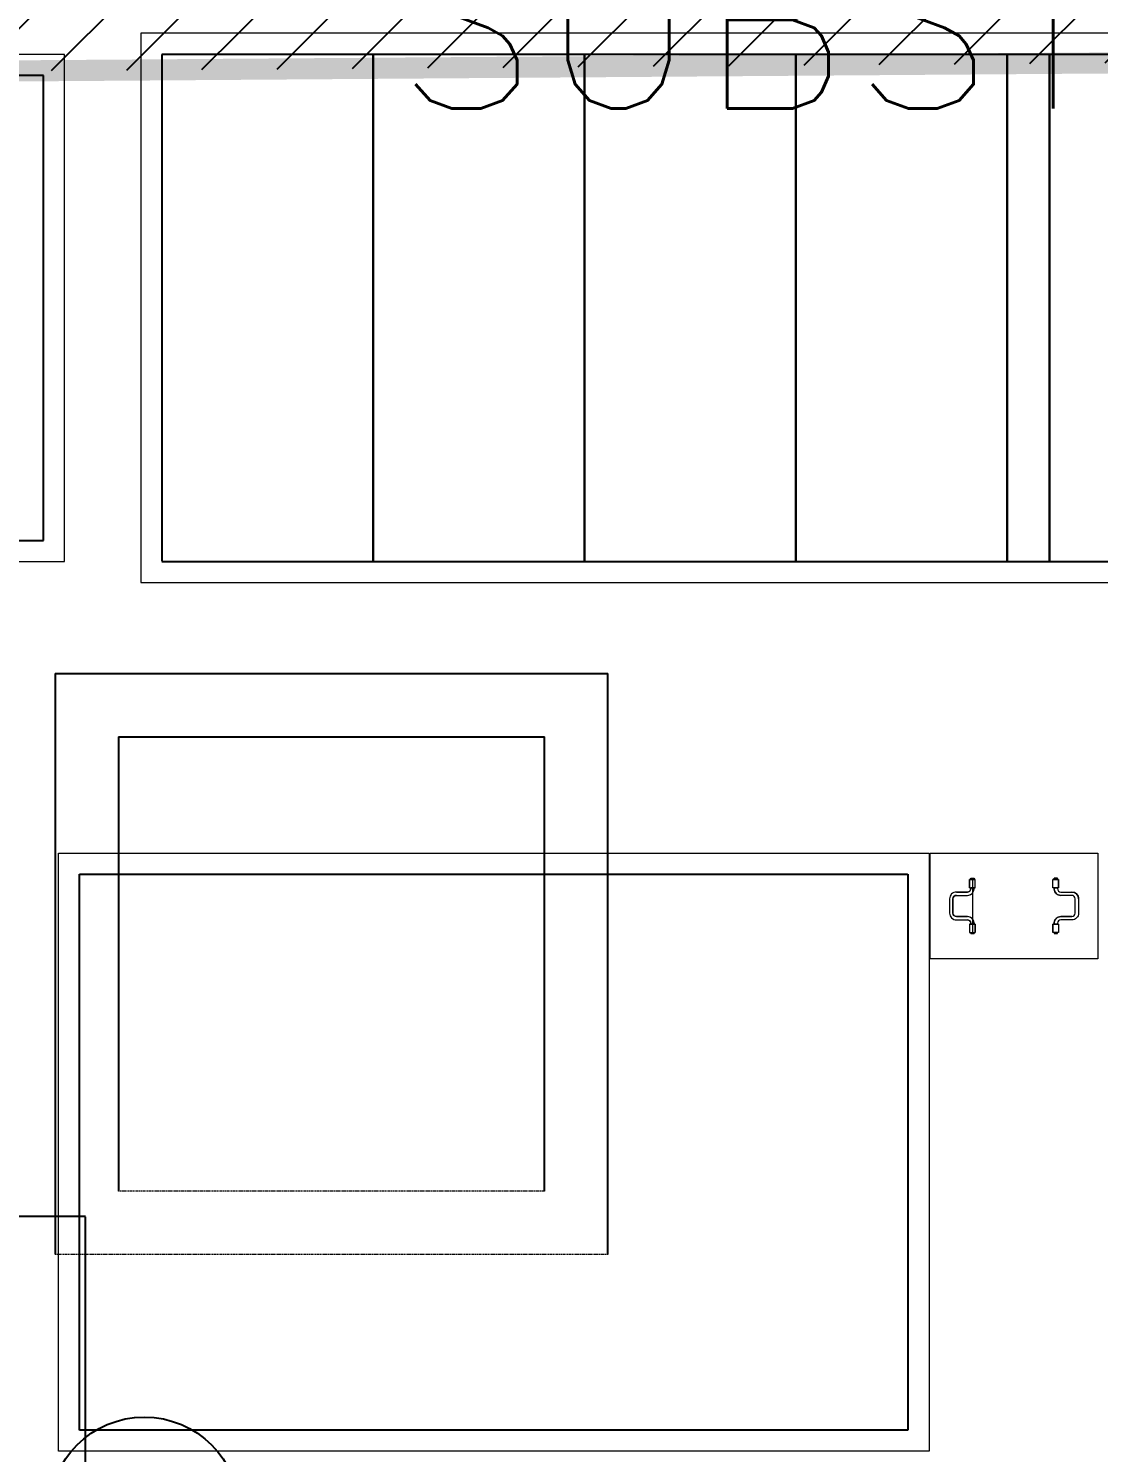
# Model space of a CAD drawing. Header units: inches. Extents: x 65856 to 131389, y 84027 to 134980.
# Drawn here: x 116746 to 121809, y 93594 to 100333 of the extents above; entities that cross this region are included whole.
import ezdxf

# ---------------------------------------------------------------- set-up
doc = ezdxf.new("R2010")
doc.units = ezdxf.units.IN
doc.header["$MEASUREMENT"] = 0
doc.linetypes.add('HIDDEN', pattern=[0.375, 0.25, -0.125])
doc.linetypes.add('HIDDENX2', pattern=[0.75, 0.5, -0.25])
for name, color, linetype in [('71-12459_XREF-T-BLK_A1$0$BORDER', 6, 'Continuous'), ('M-HVAC-EQPM-NEW', 5, 'Continuous'), ('M-X-BKGD', 8, 'Continuous'), ('PIPE FLOOR PLAN', 252, 'Continuous')]:
    doc.layers.add(name, color=color, linetype=linetype)
doc.layers.add('DIM', color=251, linetype='Continuous', lineweight=0)
doc.styles.add('SIMPLEX', font='simplex.shx')

# ---------------------------------------------------------------- blocks, each defined once
blk = doc.blocks.new('123')
at = {"layer": 'DIM', "linetype": 'HIDDENX2', "lineweight": 0, "ltscale": 10}
for p, q in [((-781500.9, -1061511.5), (-784250.9, -1061511.5)), ((-784250.9, -1064126.6), (-784250.9, -1061511.5)), ((-781500.9, -1061511.5), (-784250.9, -1061511.5)), ((-784250.9, -1064126.6), (-784250.9, -1061511.5)), ((-781500.9, -1061511.5), (-781500.9, -1064126.6)), ((-781500.9, -1061511.5), (-781500.9, -1064126.6)), ((-781800.9, -1061811.5), (-783950.9, -1061811.5)), ((-783950.9, -1063826.6), (-783950.9, -1061811.5)), ((-781800.9, -1061811.5), (-781800.9, -1063826.6)), ((-783950.9, -1063826.6), (-781800.9, -1063826.6)), ((-784250.9, -1064126.6), (-781500.9, -1064126.6)), ((-784250.9, -1064126.6), (-781500.9, -1064126.6))]:
    blk.add_line(p, q, dxfattribs=at)
at = {"layer": 'DIM', "linetype": 'Continuous', "lineweight": 0, "ltscale": 10}
for p, q in [((-782566.9, -1065744.1), (-782634.9, -1065744.1)), ((-782566.9, -1065744.1), (-782634.9, -1065744.1)), ((-782566.9, -1065760.1), (-782634.9, -1065760.1)), ((-782566.9, -1065760.1), (-782634.9, -1065760.1)), ((-782726.9, -1065839.1), (-782726.9, -1065865.1)), ((-782686.9, -1065839.1), (-782726.9, -1065839.1)), ((-782726.9, -1065839.1), (-782726.9, -1065865.1)), ((-782686.9, -1065839.1), (-782726.9, -1065839.1)), ((-782686.9, -1065839.1), (-782686.9, -1065865.1)), ((-782686.9, -1065839.1), (-782686.9, -1065865.1)), ((-782666.9, -1065776.1), (-782666.9, -1065828.1)), ((-782666.9, -1065776.1), (-782666.9, -1065828.1)), ((-782650.9, -1065776.1), (-782650.9, -1065828.1)), ((-782650.9, -1065776.1), (-782650.9, -1065828.1)), ((-782550.9, -1065776.1), (-782550.9, -1065828.1)), ((-782550.9, -1065776.1), (-782550.9, -1065828.1)), ((-782534.9, -1065776.1), (-782534.9, -1065828.1)), ((-782534.9, -1065776.1), (-782534.9, -1065828.1)), ((-782514.9, -1065839.1), (-782514.9, -1065865.1)), ((-782514.9, -1065839.1), (-782474.9, -1065839.1)), ((-782514.9, -1065839.1), (-782514.9, -1065865.1)), ((-782514.9, -1065839.1), (-782474.9, -1065839.1)), ((-782474.9, -1065839.1), (-782474.9, -1065865.1)), ((-782474.9, -1065839.1), (-782474.9, -1065865.1)), ((-782731.9, -1065844.1), (-782731.9, -1065860.1)), ((-782726.9, -1065844.1), (-782731.9, -1065844.1)), ((-782731.9, -1065844.1), (-782731.9, -1065860.1)), ((-782726.9, -1065844.1), (-782731.9, -1065844.1)), ((-782469.9, -1065852.1), (-782731.9, -1065852.1)), ((-782469.9, -1065852.1), (-782731.9, -1065852.1)), ((-782726.9, -1065860.1), (-782731.9, -1065860.1)), ((-782726.9, -1065860.1), (-782731.9, -1065860.1)), ((-782686.9, -1065865.1), (-782726.9, -1065865.1)), ((-782686.9, -1065865.1), (-782726.9, -1065865.1)), ((-782682.9, -1065844.1), (-782686.9, -1065844.1)), ((-782682.9, -1065844.1), (-782686.9, -1065844.1)), ((-782682.9, -1065860.1), (-782686.9, -1065860.1)), ((-782682.9, -1065860.1), (-782686.9, -1065860.1)), ((-782518.9, -1065844.1), (-782514.9, -1065844.1)), ((-782518.9, -1065844.1), (-782514.9, -1065844.1)), ((-782514.9, -1065865.1), (-782474.9, -1065865.1)), ((-782514.9, -1065865.1), (-782474.9, -1065865.1)), ((-782474.9, -1065844.1), (-782469.9, -1065844.1)), ((-782474.9, -1065844.1), (-782469.9, -1065844.1)), ((-782474.9, -1065860.1), (-782469.9, -1065860.1)), ((-782474.9, -1065860.1), (-782469.9, -1065860.1)), ((-782469.9, -1065844.1), (-782469.9, -1065860.1)), ((-782469.9, -1065844.1), (-782469.9, -1065860.1)), ((-782731.9, -1066254.4), (-782731.9, -1066238.4)), ((-782726.9, -1066238.4), (-782731.9, -1066238.4)), ((-782731.9, -1066254.4), (-782731.9, -1066238.4)), ((-782726.9, -1066238.4), (-782731.9, -1066238.4)), ((-782726.9, -1066259.4), (-782726.9, -1066233.4)), ((-782686.9, -1066233.4), (-782726.9, -1066233.4)), ((-782726.9, -1066259.4), (-782726.9, -1066233.4)), ((-782686.9, -1066233.4), (-782726.9, -1066233.4)), ((-782686.9, -1066259.4), (-782686.9, -1066233.4)), ((-782686.9, -1066259.4), (-782686.9, -1066233.4)), ((-782682.9, -1066238.4), (-782686.9, -1066238.4)), ((-782682.9, -1066238.4), (-782686.9, -1066238.4)), ((-782518.9, -1066238.4), (-782514.9, -1066238.4)), ((-782518.9, -1066238.4), (-782514.9, -1066238.4)), ((-782514.9, -1066259.4), (-782514.9, -1066233.4)), ((-782514.9, -1066233.4), (-782474.9, -1066233.4)), ((-782514.9, -1066259.4), (-782514.9, -1066233.4)), ((-782514.9, -1066233.4), (-782474.9, -1066233.4)), ((-782474.9, -1066259.4), (-782474.9, -1066233.4)), ((-782474.9, -1066259.4), (-782474.9, -1066233.4)), ((-782474.9, -1066238.4), (-782469.9, -1066238.4)), ((-782474.9, -1066238.4), (-782469.9, -1066238.4)), ((-782469.9, -1066254.4), (-782469.9, -1066238.4)), ((-782469.9, -1066254.4), (-782469.9, -1066238.4)), ((-782686.9, -1066259.4), (-782726.9, -1066259.4)), ((-782686.9, -1066259.4), (-782726.9, -1066259.4)), ((-782682.9, -1066254.4), (-782686.9, -1066254.4)), ((-782682.9, -1066254.4), (-782686.9, -1066254.4)), ((-782666.9, -1066322.4), (-782666.9, -1066270.4)), ((-782666.9, -1066322.4), (-782666.9, -1066270.4)), ((-782650.9, -1066322.4), (-782650.9, -1066270.4)), ((-782650.9, -1066322.4), (-782650.9, -1066270.4)), ((-782514.9, -1066259.4), (-782474.9, -1066259.4)), ((-782514.9, -1066259.4), (-782474.9, -1066259.4)), ((-782474.9, -1066254.4), (-782469.9, -1066254.4)), ((-782474.9, -1066254.4), (-782469.9, -1066254.4))]:
    blk.add_line(p, q, dxfattribs=at)
at = {"layer": 'DIM', "linetype": 'HIDDENX2', "lineweight": 0, "ltscale": 10}
for points in [[(-784070.9, -1061655.8), (-784070.9, -1053460.3), (-785922.9, -1053460.3), (-785922.9, -1061655.8)], [(-784070.9, -1061655.8), (-784070.9, -1053460.3), (-785922.9, -1053460.3), (-785922.9, -1061655.8)], [(-778670.9, -1061456.2), (-778670.9, -1059256.2), (-780870.9, -1059256.2), (-780870.9, -1061456.2)], [(-778670.9, -1061456.2), (-778670.9, -1059256.2), (-780870.9, -1059256.2), (-780870.9, -1061456.2)], [(-782450.9, -1061627.1), (-782450.9, -1065547.1), (-785080.9, -1065547.1), (-785080.9, -1061627.1)], [(-782450.9, -1061627.1), (-782450.9, -1065547.1), (-785080.9, -1065547.1), (-785080.9, -1061627.1)], [(-780970.9, -1063016.2), (-778570.9, -1063016.2), (-778570.9, -1062016.2), (-780970.9, -1062016.2)], [(-780970.9, -1063016.2), (-778570.9, -1063016.2), (-778570.9, -1062016.2), (-780970.9, -1062016.2)], [(-780970.9, -1064016.2), (-778570.9, -1064016.2), (-778570.9, -1063016.2), (-780970.9, -1063016.2)], [(-780970.9, -1064016.2), (-778570.9, -1064016.2), (-778570.9, -1063016.2), (-780970.9, -1063016.2)], [(-780970.9, -1065016.2), (-778570.9, -1065016.2), (-778570.9, -1064016.2), (-780970.9, -1064016.2)], [(-780970.9, -1065016.2), (-778570.9, -1065016.2), (-778570.9, -1064016.2), (-780970.9, -1064016.2)], [(-778570.9, -1066016.2), (-778570.9, -1065016.2), (-780970.9, -1065016.2), (-780970.9, -1066016.2)], [(-778570.9, -1066016.2), (-778570.9, -1065016.2), (-780970.9, -1065016.2), (-780970.9, -1066016.2)], [(-778570.9, -1066216.2), (-778570.9, -1066016.2), (-780970.9, -1066016.2), (-780970.9, -1066216.2)], [(-778570.9, -1066216.2), (-778570.9, -1066016.2), (-780970.9, -1066016.2), (-780970.9, -1066216.2)], [(-778570.9, -1067216.2), (-778570.9, -1066216.2), (-780970.9, -1066216.2), (-780970.9, -1067216.2)], [(-778570.9, -1067216.2), (-778570.9, -1066216.2), (-780970.9, -1066216.2), (-780970.9, -1067216.2)]]:
    blk.add_lwpolyline(points, close=True, dxfattribs=at)
at = {"layer": 'DIM', "lineweight": 0}
for points in [[(-778570.9, -1061556.2), (-778570.9, -1059156.2), (-780970.9, -1059156.2), (-780970.9, -1061556.2)], [(-778570.9, -1061556.2), (-778570.9, -1059156.2), (-780970.9, -1059156.2), (-780970.9, -1061556.2)], [(-782350.9, -1061527.1), (-782350.9, -1065647.1), (-785180.9, -1065647.1), (-785180.9, -1061527.1)], [(-782350.9, -1061527.1), (-782350.9, -1065647.1), (-785180.9, -1065647.1), (-785180.9, -1061527.1)], [(-778470.9, -1071516.2), (-778470.9, -1070239.2), (-778470.9, -1070239.2), (-778470.9, -1069739.2), (-778470.9, -1069739.2), (-778470.9, -1067488.2), (-778471, -1067488.2), (-778471, -1066988.2), (-778470.9, -1066988.2), (-778470.9, -1061916.2), (-781070.9, -1061916.2), (-781070.9, -1071516.2)], [(-778470.9, -1071516.2), (-778470.9, -1070239.2), (-778470.9, -1070239.2), (-778470.9, -1069739.2), (-778470.9, -1069739.2), (-778470.9, -1067488.2), (-778471, -1067488.2), (-778471, -1066988.2), (-778470.9, -1066988.2), (-778470.9, -1061916.2), (-781070.9, -1061916.2), (-781070.9, -1071516.2)], [(-782350.9, -1065652.1), (-782350.9, -1066446.4), (-782850.9, -1066446.4), (-782850.9, -1065652.1)], [(-782350.9, -1065652.1), (-782350.9, -1066446.4), (-782850.9, -1066446.4), (-782850.9, -1065652.1)]]:
    blk.add_lwpolyline(points, close=True, dxfattribs=at)
at = {"layer": 'DIM', "linetype": 'Continuous', "lineweight": 0, "ltscale": 10}
for points in [[(-782566.9, -1065744.1), (-782634.9, -1065744.1, 0.414214), (-782666.9, -1065776.1), (-782666.9, -1065828.1, -0.414214), (-782682.9, -1065844.1), (-782686.9, -1065844.1), (-782686.9, -1065859.9, 0.451416), (-782650.9, -1065828.1), (-782650.9, -1065776.1, -0.414214), (-782634.9, -1065760.1), (-782566.9, -1065760.1, -0.414214), (-782550.9, -1065776.1), (-782550.9, -1065828.1, 0.451416), (-782514.9, -1065859.9), (-782514.9, -1065844.1), (-782518.9, -1065844.1, -0.414214), (-782534.9, -1065828.1), (-782534.9, -1065776.1, 0.414214)], [(-782566.9, -1065744.1), (-782634.9, -1065744.1, 0.414214), (-782666.9, -1065776.1), (-782666.9, -1065828.1, -0.414214), (-782682.9, -1065844.1), (-782686.9, -1065844.1), (-782686.9, -1065859.9, 0.451416), (-782650.9, -1065828.1), (-782650.9, -1065776.1, -0.414214), (-782634.9, -1065760.1), (-782566.9, -1065760.1, -0.414214), (-782550.9, -1065776.1), (-782550.9, -1065828.1, 0.451416), (-782514.9, -1065859.9), (-782514.9, -1065844.1), (-782518.9, -1065844.1, -0.414214), (-782534.9, -1065828.1), (-782534.9, -1065776.1, 0.414214)], [(-782566.9, -1066354.4), (-782634.9, -1066354.4, -0.414214), (-782666.9, -1066322.4), (-782666.9, -1066270.4, 0.414214), (-782682.9, -1066254.4), (-782686.9, -1066254.4), (-782686.9, -1066238.6, -0.451416), (-782650.9, -1066270.4), (-782650.9, -1066322.4, 0.414214), (-782634.9, -1066338.4), (-782566.9, -1066338.4, 0.414214), (-782550.9, -1066322.4), (-782550.9, -1066270.4, -0.451416), (-782514.9, -1066238.6), (-782514.9, -1066254.4), (-782518.9, -1066254.4, 0.414214), (-782534.9, -1066270.4), (-782534.9, -1066322.4, -0.414214)], [(-782566.9, -1066354.4), (-782634.9, -1066354.4, -0.414214), (-782666.9, -1066322.4), (-782666.9, -1066270.4, 0.414214), (-782682.9, -1066254.4), (-782686.9, -1066254.4), (-782686.9, -1066238.6, -0.451416), (-782650.9, -1066270.4), (-782650.9, -1066322.4, 0.414214), (-782634.9, -1066338.4), (-782566.9, -1066338.4, 0.414214), (-782550.9, -1066322.4), (-782550.9, -1066270.4, -0.451416), (-782514.9, -1066238.6), (-782514.9, -1066254.4), (-782518.9, -1066254.4, 0.414214), (-782534.9, -1066270.4), (-782534.9, -1066322.4, -0.414214)]]:
    blk.add_lwpolyline(points, format="xyb", close=True, dxfattribs=at)
for points in [[(-782686.9, -1065839.1), (-782726.9, -1065839.1), (-782726.9, -1065865.1), (-782686.9, -1065865.1)], [(-782686.9, -1065839.1), (-782726.9, -1065839.1), (-782726.9, -1065865.1), (-782686.9, -1065865.1)], [(-782474.9, -1065839.1), (-782514.9, -1065839.1), (-782514.9, -1065865.1), (-782474.9, -1065865.1)], [(-782474.9, -1065839.1), (-782514.9, -1065839.1), (-782514.9, -1065865.1), (-782474.9, -1065865.1)], [(-782731.9, -1065844.1), (-782726.9, -1065844.1), (-782726.9, -1065860.1), (-782731.9, -1065860.1)], [(-782731.9, -1065844.1), (-782726.9, -1065844.1), (-782726.9, -1065860.1), (-782731.9, -1065860.1)], [(-782474.9, -1065844.1), (-782469.9, -1065844.1), (-782469.9, -1065860.1), (-782474.9, -1065860.1)], [(-782474.9, -1065844.1), (-782469.9, -1065844.1), (-782469.9, -1065860.1), (-782474.9, -1065860.1)], [(-782731.9, -1066254.4), (-782726.9, -1066254.4), (-782726.9, -1066238.4), (-782731.9, -1066238.4)], [(-782731.9, -1066254.4), (-782726.9, -1066254.4), (-782726.9, -1066238.4), (-782731.9, -1066238.4)], [(-782686.9, -1066259.4), (-782726.9, -1066259.4), (-782726.9, -1066233.4), (-782686.9, -1066233.4)], [(-782686.9, -1066259.4), (-782726.9, -1066259.4), (-782726.9, -1066233.4), (-782686.9, -1066233.4)], [(-782474.9, -1066259.4), (-782514.9, -1066259.4), (-782514.9, -1066233.4), (-782474.9, -1066233.4)], [(-782474.9, -1066259.4), (-782514.9, -1066259.4), (-782514.9, -1066233.4), (-782474.9, -1066233.4)], [(-782474.9, -1066254.4), (-782469.9, -1066254.4), (-782469.9, -1066238.4), (-782474.9, -1066238.4)], [(-782474.9, -1066254.4), (-782469.9, -1066254.4), (-782469.9, -1066238.4), (-782474.9, -1066238.4)]]:
    blk.add_lwpolyline(points, close=True, dxfattribs=at)
for centre, radius, start, end in [((-782634.9, -1065776.1), 32, 90, 180), ((-782634.9, -1065776.1), 32, 90, 180), ((-782634.9, -1065776.1), 16, 90, 180), ((-782634.9, -1065776.1), 16, 90, 180), ((-782566.9, -1065776.1), 32, 0, 90), ((-782566.9, -1065776.1), 32, 0, 90), ((-782566.9, -1065776.1), 16, 0, 90), ((-782566.9, -1065776.1), 16, 0, 90), ((-782682.9, -1065828.1), 16, 270, 0), ((-782682.9, -1065828.1), 32, 270, 0), ((-782682.9, -1065828.1), 16, 270, 0), ((-782682.9, -1065828.1), 32, 270, 0), ((-782518.9, -1065828.1), 32, 180, 270), ((-782518.9, -1065828.1), 32, 180, 270), ((-782518.9, -1065828.1), 16, 180, 270), ((-782518.9, -1065828.1), 16, 180, 270), ((-782682.9, -1066270.4), 32, 0, 90), ((-782682.9, -1066270.4), 32, 0, 90), ((-782518.9, -1066270.4), 32, 90, 180), ((-782518.9, -1066270.4), 32, 90, 180), ((-782682.9, -1066270.4), 16, 0, 90), ((-782682.9, -1066270.4), 16, 0, 90), ((-782566.9, -1066322.4), 32, 270, 0), ((-782566.9, -1066322.4), 32, 270, 0)]:
    blk.add_arc(centre, radius, start, end, dxfattribs=at)
at = {"layer": 'PIPE FLOOR PLAN', "color": 8}
blk.add_circle((-785469.6, -1061933.5), 450, dxfattribs=at)

msp = doc.modelspace()

# ---------------------------------------------------------------- hatches: boundary and pattern name
at = {"layer": 'M-HVAC-EQPM-NEW'}
h = msp.add_hatch(dxfattribs=at)
h.set_pattern_fill('ANSI31', color=8, scale=2000)
h.set_pattern_definition([(45, (-70994.24, -96907.33), (-176.7767, 176.7767), [])])
h.paths.add_polyline_path([(113332, 112105.4), (128502.5, 112216.3), (128502.5, 109594.2), (128492, 100218.8), (113321.5, 100107.9)])

# ---------------------------------------------------------------- linework, layer by layer
at = {"layer": '71-12459_XREF-T-BLK_A1$0$BORDER', "color": 1, "linetype": 'HIDDEN', "ltscale": 30, "const_width": 100, "flags": 128}
msp.add_lwpolyline([(113332, 112105.4), (128502.5, 112216.3), (128502.5, 109594.2), (128502.5, 109594.2), (128492, 100218.8), (113321.5, 100107.9)], close=True, dxfattribs=at)
at = {"layer": 'M-X-BKGD', "color": 8, "linetype": 'HIDDEN', "ltscale": 10}
for p, q in [((116872.1, 97280.8), (116872.1, 94530.8)), ((116872.1, 97280.8), (119487.2, 97280.8)), ((116872.1, 97280.8), (116872.1, 94530.8)), ((116872.1, 97280.8), (119487.2, 97280.8)), ((119487.2, 94530.8), (119487.2, 97280.8)), ((119487.2, 94530.8), (119487.2, 97280.8)), ((117172.1, 96980.8), (119187.2, 96980.8)), ((117172.1, 96980.8), (117172.1, 94830.8)), ((119187.2, 94830.8), (119187.2, 96980.8))]:
    msp.add_line(p, q, dxfattribs=at)
at = {"layer": 'M-X-BKGD', "color": 8, "linetype": 'Continuous', "lineweight": 0, "ltscale": 10}
for p, q in [((121199.7, 96306.8), (121225.7, 96306.8)), ((121199.7, 96266.8), (121199.7, 96306.8)), ((121199.7, 96306.8), (121225.7, 96306.8)), ((121199.7, 96266.8), (121199.7, 96306.8)), ((121204.7, 96311.8), (121220.7, 96311.8)), ((121204.7, 96306.8), (121204.7, 96311.8)), ((121204.7, 96311.8), (121220.7, 96311.8)), ((121204.7, 96306.8), (121204.7, 96311.8)), ((121212.7, 96311.8), (121212.7, 96049.8)), ((121212.7, 96311.8), (121212.7, 96049.8)), ((121220.7, 96306.8), (121220.7, 96311.8)), ((121220.7, 96306.8), (121220.7, 96311.8)), ((121225.7, 96266.8), (121225.7, 96306.8)), ((121225.7, 96266.8), (121225.7, 96306.8)), ((121620, 96306.8), (121594, 96306.8)), ((121594, 96266.8), (121594, 96306.8)), ((121620, 96306.8), (121594, 96306.8)), ((121594, 96266.8), (121594, 96306.8)), ((121615, 96311.8), (121599, 96311.8)), ((121599, 96306.8), (121599, 96311.8)), ((121615, 96311.8), (121599, 96311.8)), ((121599, 96306.8), (121599, 96311.8)), ((121615, 96306.8), (121615, 96311.8)), ((121615, 96306.8), (121615, 96311.8)), ((121620, 96266.8), (121620, 96306.8)), ((121620, 96266.8), (121620, 96306.8)), ((121136.7, 96246.8), (121188.7, 96246.8)), ((121136.7, 96246.8), (121188.7, 96246.8)), ((121199.7, 96266.8), (121225.7, 96266.8)), ((121199.7, 96266.8), (121225.7, 96266.8)), ((121204.7, 96262.8), (121204.7, 96266.8)), ((121204.7, 96262.8), (121204.7, 96266.8)), ((121620, 96266.8), (121594, 96266.8)), ((121620, 96266.8), (121594, 96266.8)), ((121599, 96262.8), (121599, 96266.8)), ((121599, 96262.8), (121599, 96266.8)), ((121104.7, 96214.8), (121104.7, 96146.8)), ((121104.7, 96214.8), (121104.7, 96146.8)), ((121120.7, 96214.8), (121120.7, 96146.8)), ((121120.7, 96214.8), (121120.7, 96146.8)), ((121136.7, 96230.8), (121188.7, 96230.8)), ((121136.7, 96230.8), (121188.7, 96230.8)), ((121136.7, 96130.8), (121188.7, 96130.8)), ((121136.7, 96130.8), (121188.7, 96130.8)), ((121136.7, 96114.8), (121188.7, 96114.8)), ((121136.7, 96114.8), (121188.7, 96114.8)), ((121204.7, 96098.8), (121204.7, 96094.8)), ((121204.7, 96098.8), (121204.7, 96094.8)), ((121220.7, 96098.8), (121220.7, 96094.8)), ((121220.7, 96098.8), (121220.7, 96094.8)), ((121599, 96098.8), (121599, 96094.8)), ((121599, 96098.8), (121599, 96094.8)), ((121615, 96098.8), (121615, 96094.8)), ((121615, 96098.8), (121615, 96094.8)), ((121683, 96130.8), (121631, 96130.8)), ((121683, 96130.8), (121631, 96130.8)), ((121683, 96114.8), (121631, 96114.8)), ((121683, 96114.8), (121631, 96114.8)), ((121199.7, 96094.8), (121225.7, 96094.8)), ((121199.7, 96094.8), (121199.7, 96054.8)), ((121199.7, 96094.8), (121225.7, 96094.8)), ((121199.7, 96094.8), (121199.7, 96054.8)), ((121199.7, 96054.8), (121225.7, 96054.8)), ((121199.7, 96054.8), (121225.7, 96054.8)), ((121204.7, 96054.8), (121204.7, 96049.8)), ((121204.7, 96054.8), (121204.7, 96049.8)), ((121204.7, 96049.8), (121220.7, 96049.8)), ((121204.7, 96049.8), (121220.7, 96049.8)), ((121220.7, 96054.8), (121220.7, 96049.8)), ((121220.7, 96054.8), (121220.7, 96049.8)), ((121225.7, 96094.8), (121225.7, 96054.8)), ((121225.7, 96094.8), (121225.7, 96054.8)), ((121620, 96094.8), (121594, 96094.8)), ((121594, 96094.8), (121594, 96054.8)), ((121620, 96094.8), (121594, 96094.8)), ((121594, 96094.8), (121594, 96054.8)), ((121620, 96054.8), (121594, 96054.8)), ((121620, 96054.8), (121594, 96054.8)), ((121599, 96054.8), (121599, 96049.8)), ((121599, 96054.8), (121599, 96049.8)), ((121615, 96049.8), (121599, 96049.8)), ((121615, 96049.8), (121599, 96049.8)), ((121620, 96094.8), (121620, 96054.8)), ((121620, 96094.8), (121620, 96054.8))]:
    msp.add_line(p, q, dxfattribs=at)
at = {"layer": 'M-X-BKGD', "color": 8, "linetype": 'HIDDENX2', "lineweight": 0, "ltscale": 10}
for p, q in [((119187.2, 94830.8), (117172.1, 94830.8)), ((119487.2, 94530.8), (116872.1, 94530.8)), ((119487.2, 94530.8), (116872.1, 94530.8))]:
    msp.add_line(p, q, dxfattribs=at)
at = {"layer": 'M-X-BKGD', "color": 251, "linetype": 'Continuous', "lineweight": 0, "ltscale": 10, "true_color": 0x636466}
msp.add_lwpolyline([(126876.8, 100310.8), (125599.8, 100310.8), (125599.8, 100310.8), (125099.8, 100310.8), (125099.8, 100310.8), (122848.8, 100310.8), (122848.8, 100310.7), (122348.8, 100310.7), (122348.8, 100310.8), (117276.8, 100310.8), (117276.8, 97710.8), (126876.8, 97710.8)], close=True, dxfattribs=at)
msp.add_lwpolyline([(126876.8, 100310.8), (125599.8, 100310.8), (125599.8, 100310.8), (125099.8, 100310.8), (125099.8, 100310.8), (122848.8, 100310.8), (122848.8, 100310.7), (122348.8, 100310.7), (122348.8, 100310.8), (117276.8, 100310.8), (117276.8, 97710.8), (126876.8, 97710.8)], close=True, dxfattribs=at)
at = {"layer": 'M-X-BKGD', "color": 8, "linetype": 'Continuous', "lineweight": 0, "ltscale": 10}
for points in [[(116916.8, 100210.8), (114516.8, 100210.8), (114516.8, 97810.8), (116916.8, 97810.8)], [(116916.8, 100210.8), (114516.8, 100210.8), (114516.8, 97810.8), (116916.8, 97810.8)], [(116887.7, 96430.8), (121007.7, 96430.8), (121007.7, 93600.8), (116887.7, 93600.8)], [(116887.7, 96430.8), (121007.7, 96430.8), (121007.7, 93600.8), (116887.7, 93600.8)], [(121012.7, 96430.8), (121807, 96430.8), (121807, 95930.8), (121012.7, 95930.8)], [(121012.7, 96430.8), (121807, 96430.8), (121807, 95930.8), (121012.7, 95930.8)], [(121199.7, 96306.8), (121199.7, 96266.8), (121225.7, 96266.8), (121225.7, 96306.8)], [(121199.7, 96306.8), (121199.7, 96266.8), (121225.7, 96266.8), (121225.7, 96306.8)], [(121204.7, 96306.8), (121204.7, 96311.8), (121220.7, 96311.8), (121220.7, 96306.8)], [(121204.7, 96306.8), (121204.7, 96311.8), (121220.7, 96311.8), (121220.7, 96306.8)], [(121620, 96306.8), (121620, 96266.8), (121594, 96266.8), (121594, 96306.8)], [(121620, 96306.8), (121620, 96266.8), (121594, 96266.8), (121594, 96306.8)], [(121615, 96306.8), (121615, 96311.8), (121599, 96311.8), (121599, 96306.8)], [(121615, 96306.8), (121615, 96311.8), (121599, 96311.8), (121599, 96306.8)], [(121199.7, 96094.8), (121199.7, 96054.8), (121225.7, 96054.8), (121225.7, 96094.8)], [(121199.7, 96094.8), (121199.7, 96054.8), (121225.7, 96054.8), (121225.7, 96094.8)], [(121204.7, 96049.8), (121204.7, 96054.8), (121220.7, 96054.8), (121220.7, 96049.8)], [(121204.7, 96049.8), (121204.7, 96054.8), (121220.7, 96054.8), (121220.7, 96049.8)], [(121620, 96094.8), (121620, 96054.8), (121594, 96054.8), (121594, 96094.8)], [(121620, 96094.8), (121620, 96054.8), (121594, 96054.8), (121594, 96094.8)], [(121615, 96049.8), (121615, 96054.8), (121599, 96054.8), (121599, 96049.8)], [(121615, 96049.8), (121615, 96054.8), (121599, 96054.8), (121599, 96049.8)]]:
    msp.add_lwpolyline(points, close=True, dxfattribs=at)
at = {"layer": 'M-X-BKGD', "color": 8, "linetype": 'HIDDEN', "ltscale": 10}
for points in [[(118376.8, 97810.8), (118376.8, 100210.8), (117376.8, 100210.8), (117376.8, 97810.8)], [(118376.8, 97810.8), (118376.8, 100210.8), (117376.8, 100210.8), (117376.8, 97810.8)], [(116816.8, 100110.8), (114616.8, 100110.8), (114616.8, 97910.8), (116816.8, 97910.8)], [(116987.7, 96330.8), (120907.7, 96330.8), (120907.7, 93700.8), (116987.7, 93700.8)], [(117016.4, 94710.8), (108820.9, 94710.8), (108820.9, 92858.8), (117016.4, 92858.8)], [(117016.4, 94710.8), (108820.9, 94710.8), (108820.9, 92858.8), (117016.4, 92858.8)]]:
    msp.add_lwpolyline(points, close=True, dxfattribs=at)
at = {"layer": 'M-X-BKGD', "color": 251, "linetype": 'HIDDEN', "ltscale": 10, "true_color": 0x636466}
for points in [[(119376.8, 97810.8), (119376.8, 100210.8), (118376.8, 100210.8), (118376.8, 97810.8)], [(119376.8, 97810.8), (119376.8, 100210.8), (118376.8, 100210.8), (118376.8, 97810.8)], [(120376.8, 97810.8), (120376.8, 100210.8), (119376.8, 100210.8), (119376.8, 97810.8)], [(120376.8, 97810.8), (120376.8, 100210.8), (119376.8, 100210.8), (119376.8, 97810.8)], [(121376.8, 100210.8), (120376.8, 100210.8), (120376.8, 97810.8), (121376.8, 97810.8)], [(121376.8, 100210.8), (120376.8, 100210.8), (120376.8, 97810.8), (121376.8, 97810.8)], [(121576.8, 100210.8), (121376.8, 100210.8), (121376.8, 97810.8), (121576.8, 97810.8)], [(121576.8, 100210.8), (121376.8, 100210.8), (121376.8, 97810.8), (121576.8, 97810.8)], [(122576.8, 100210.8), (121576.8, 100210.8), (121576.8, 97810.8), (122576.8, 97810.8)], [(122576.8, 100210.8), (121576.8, 100210.8), (121576.8, 97810.8), (122576.8, 97810.8)]]:
    msp.add_lwpolyline(points, close=True, dxfattribs=at)
at = {"layer": 'M-X-BKGD', "color": 8, "linetype": 'Continuous', "lineweight": 0, "ltscale": 10}
for points in [[(121104.7, 96214.8), (121104.7, 96146.8, 0.414214), (121136.7, 96114.8), (121188.7, 96114.8, -0.414214), (121204.7, 96098.8), (121204.7, 96094.8), (121220.5, 96094.8, 0.451416), (121188.7, 96130.8), (121136.7, 96130.8, -0.414214), (121120.7, 96146.8), (121120.7, 96214.8, -0.414214), (121136.7, 96230.8), (121188.7, 96230.8, 0.451416), (121220.5, 96266.8), (121204.7, 96266.8), (121204.7, 96262.8, -0.414214), (121188.7, 96246.8), (121136.7, 96246.8, 0.414214)], [(121104.7, 96214.8), (121104.7, 96146.8, 0.414214), (121136.7, 96114.8), (121188.7, 96114.8, -0.414214), (121204.7, 96098.8), (121204.7, 96094.8), (121220.5, 96094.8, 0.451416), (121188.7, 96130.8), (121136.7, 96130.8, -0.414214), (121120.7, 96146.8), (121120.7, 96214.8, -0.414214), (121136.7, 96230.8), (121188.7, 96230.8, 0.451416), (121220.5, 96266.8), (121204.7, 96266.8), (121204.7, 96262.8, -0.414214), (121188.7, 96246.8), (121136.7, 96246.8, 0.414214)], [(121715, 96214.8), (121715, 96146.8, -0.414214), (121683, 96114.8), (121631, 96114.8, 0.414214), (121615, 96098.8), (121615, 96094.8), (121599.2, 96094.8, -0.451416), (121631, 96130.8), (121683, 96130.8, 0.414214), (121699, 96146.8), (121699, 96214.8, 0.414214), (121683, 96230.8), (121631, 96230.8, -0.451416), (121599.2, 96266.8), (121615, 96266.8), (121615, 96262.8, 0.414214), (121631, 96246.8), (121683, 96246.8, -0.414214)], [(121715, 96214.8), (121715, 96146.8, -0.414214), (121683, 96114.8), (121631, 96114.8, 0.414214), (121615, 96098.8), (121615, 96094.8), (121599.2, 96094.8, -0.451416), (121631, 96130.8), (121683, 96130.8, 0.414214), (121699, 96146.8), (121699, 96214.8, 0.414214), (121683, 96230.8), (121631, 96230.8, -0.451416), (121599.2, 96266.8), (121615, 96266.8), (121615, 96262.8, 0.414214), (121631, 96246.8), (121683, 96246.8, -0.414214)]]:
    msp.add_lwpolyline(points, format="xyb", close=True, dxfattribs=at)
at = {"layer": 'M-X-BKGD', "color": 8}
msp.add_circle((117294.1, 93312.1), 450, dxfattribs=at)
at = {"layer": 'M-X-BKGD', "color": 8, "linetype": 'Continuous', "lineweight": 0, "ltscale": 10}
for centre, radius, start, end in [((121136.7, 96214.8), 32, 90, 180), ((121136.7, 96214.8), 32, 90, 180), ((121188.7, 96262.8), 16, 270, 0), ((121188.7, 96262.8), 32, 270, 0), ((121188.7, 96262.8), 16, 270, 0), ((121188.7, 96262.8), 32, 270, 0), ((121631, 96262.8), 32, 180, 270), ((121631, 96262.8), 32, 180, 270), ((121683, 96214.8), 32, 0, 90), ((121683, 96214.8), 32, 0, 90), ((121136.7, 96214.8), 16, 90, 180), ((121136.7, 96214.8), 16, 90, 180), ((121136.7, 96146.8), 32, 180, 270), ((121136.7, 96146.8), 32, 180, 270), ((121136.7, 96146.8), 16, 180, 270), ((121136.7, 96146.8), 16, 180, 270), ((121188.7, 96098.8), 32, 0, 90), ((121188.7, 96098.8), 32, 0, 90), ((121188.7, 96098.8), 16, 0, 90), ((121188.7, 96098.8), 16, 0, 90), ((121631, 96098.8), 32, 90, 180), ((121631, 96098.8), 32, 90, 180), ((121631, 96098.8), 16, 90, 180), ((121631, 96098.8), 16, 90, 180)]:
    msp.add_arc(centre, radius, start, end, dxfattribs=at)

# ---------------------------------------------------------------- block references
at = {"layer": 'M-X-BKGD', "rotation": 90}
msp.add_blockref('123', (-944639.4, 878781.7), dxfattribs=at)

# ---------------------------------------------------------------- texts
at = {"layer": 'M-X-BKGD', "color": 251, "true_color": 0x636466, "style": 'SIMPLEX'}
msp.add_text('SUBSTATION', height=800, dxfattribs=at).set_placement((118475.2, 99955.1))

doc.saveas('drawing.dxf')
